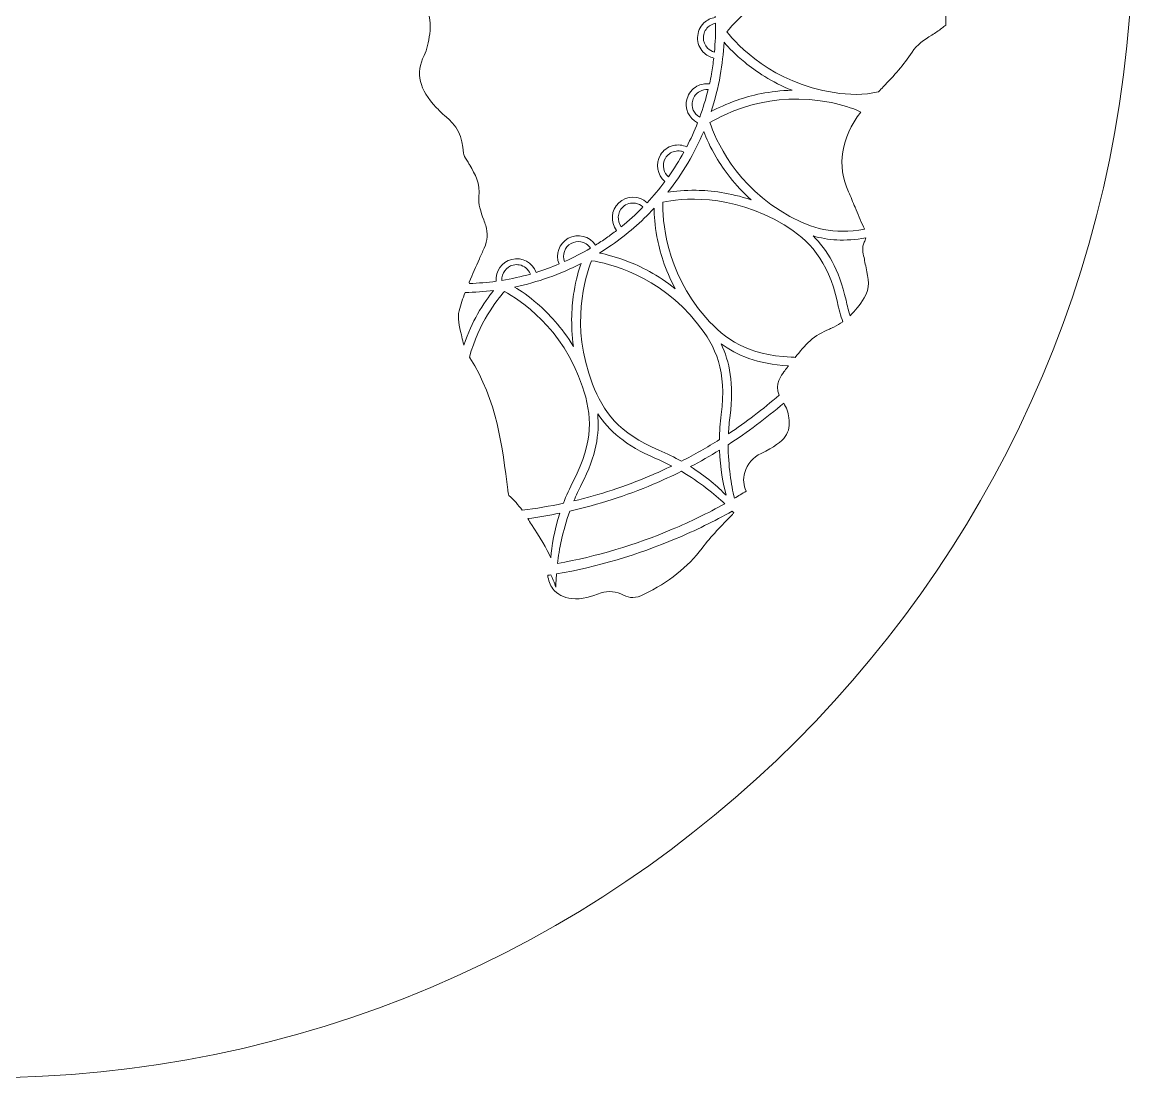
# Model space of a CAD drawing. Header units: millimetres. Extents: x -1844 to 2932, y -490 to 399.
# Drawn here: x -412.5 to 17, y -490.4 to -82.1 of the extents above; entities that cross this region are included whole.
import ezdxf

# ---------------------------------------------------------------- set-up
doc = ezdxf.new("R2010")
doc.units = ezdxf.units.MM
doc.header["$MEASUREMENT"] = 0
doc.layers.add('Layer 3', color=7, linetype='Continuous')

# ---------------------------------------------------------------- blocks, each defined once
blk = doc.blocks.new('block 2')
at = {"layer": 'Layer 3', "lineweight": 0}
for points, knots in [([(-427.53, 398.64), (-673.02, 398.64), (-872.03, 199.63), (-872.03, -45.86), (-872.03, -291.35), (-673.02, -490.36), (-427.53, -490.36), (-182.04, -490.36), (16.97, -291.35), (16.97, -45.86), (16.97, 199.63), (-182.04, 398.64), (-427.53, 398.64)], [0, 0, 0, 0, 1, 1, 1, 2, 2, 2, 3, 3, 3, 4, 4, 4, 4]), ([(-249.17, -118.25), (-250.09, -117.56), (-250.93, -116.65), (-251.83, -115.69), (-252.01, -115.5), (-252.19, -115.3), (-252.38, -115.11), (-258.99, -108.12), (-260.44, -101.92), (-257.08, -95.02), (-256.5, -93.83), (-256.05, -92.52), (-255.74, -91.12), (-254.61, -85.98), (-252.5, -76.42), (-262.01, -71.15), (-264.88, -69.56), (-268.43, -69.32), (-270.91, -69.41), (-271.94, -69.44), (-273, -69.57), (-274.25, -69.83), (-275.04, -69.99), (-275.85, -69.82), (-276.52, -69.35), (-277.22, -68.86), (-277.68, -68.14), (-277.81, -67.3), (-277.81, -67.3), (-277.82, -67.24), (-277.82, -67.24), (-278.38, -63.66), (-281.6, -60.52), (-284.18, -58.93), (-286.97, -57.2), (-289.74, -56.64), (-291.97, -57.34), (-291.97, -57.34), (-294.37, -58.11), (-294.37, -58.11), (-301.89, -60.48), (-309.67, -62.94), (-317.17, -65.84), (-321.16, -67.37), (-324.52, -67.37), (-328.4, -65.83), (-330.25, -65.1), (-332.62, -65.1), (-335.66, -65.81), (-337.01, -66.13), (-338.33, -66.54), (-339.63, -66.99), (-339.36, -65.51), (-339.06, -64.05), (-338.72, -62.6), (-338.53, -62.65), (-338.33, -62.69), (-338.13, -62.73), (-336.34, -63.05), (-334.5, -62.75), (-332.88, -61.86), (-331.02, -60.83), (-329.66, -59.14), (-329.07, -57.09), (-327.9, -53.07), (-330.06, -48.86), (-333.91, -47.41), (-332.71, -44.47), (-331.38, -41.6), (-329.91, -38.81), (-329.14, -39.23), (-328.33, -39.52), (-327.51, -39.67), (-324.35, -40.23), (-321.03, -38.84), (-319.27, -35.93), (-318.16, -34.11), (-317.83, -31.96), (-318.34, -29.9), (-318.79, -28.06), (-319.85, -26.48), (-321.36, -25.37), (-319.4, -22.79), (-317.31, -20.3), (-315.1, -17.92), (-313.98, -18.89), (-312.66, -19.5), (-311.27, -19.75), (-308.84, -20.19), (-306.24, -19.49), (-304.33, -17.65), (-301.42, -14.86), (-301.1, -10.38), (-303.41, -7.21), (-302, -6.11), (-300.56, -5.04), (-299.08, -4.02), (-297.76, -3.1), (-296.43, -2.21), (-295.07, -1.36), (-293.83, -3.01), (-292.03, -4.07), (-290.09, -4.42), (-288.35, -4.73), (-286.5, -4.47), (-284.84, -3.56), (-281.43, -1.68), (-279.94, 2.35), (-281.11, 5.92), (-278.1, 7.2), (-275.03, 8.32), (-271.92, 9.29), (-271.29, 7.68), (-270.15, 6.33), (-268.64, 5.42), (-267.79, 4.9), (-266.87, 4.55), (-265.92, 4.38), (-264.83, 4.19), (-263.71, 4.22), (-262.6, 4.5), (-260.53, 5.01), (-258.78, 6.29), (-257.68, 8.12), (-256.83, 9.53), (-256.45, 11.12), (-256.55, 12.73), (-253.23, 13.19), (-249.89, 13.48), (-246.53, 13.6), (-246.14, 10.1), (-243.47, 7.25), (-240.01, 6.63), (-239.6, 6.56), (-239.18, 6.51), (-238.76, 6.5), (-234.84, 6.43), (-231.53, 9.2), (-230.78, 12.9), (-229.02, 12.68), (-227.26, 12.42), (-225.5, 12.11), (-223.97, 11.83), (-222.45, 11.52), (-220.95, 11.18), (-221.3, 7.44), (-218.97, 3.85), (-215.23, 2.76), (-214.95, 2.68), (-214.67, 2.62), (-214.4, 2.57), (-212.6, 2.25), (-210.77, 2.55), (-209.15, 3.44), (-207.82, 4.17), (-206.76, 5.25), (-206.04, 6.54), (-202.96, 5.3), (-199.95, 3.92), (-197.03, 2.38), (-197.83, 0.71), (-198.04, -1.16), (-197.59, -2.99), (-197.08, -5.06), (-195.79, -6.81), (-193.96, -7.91), (-193.1, -8.43), (-192.18, -8.77), (-191.25, -8.93), (-188.43, -9.44), (-185.48, -8.39), (-183.63, -6.09), (-181.02, -8.06), (-178.51, -10.16), (-176.11, -12.38), (-177.24, -13.76), (-177.87, -15.47), (-177.91, -17.28), (-177.95, -19.41), (-177.16, -21.43), (-175.68, -22.97), (-174.47, -24.23), (-172.94, -25.01), (-171.34, -25.29), (-169.31, -25.66), (-167.17, -25.23), (-165.4, -24.02), (-164.26, -25.48), (-163.14, -26.98), (-162.07, -28.52), (-161.26, -29.68), (-160.49, -30.85), (-159.74, -32.03), (-162.85, -34.38), (-163.86, -38.73), (-161.92, -42.25), (-160.71, -44.44), (-158.62, -45.84), (-156.33, -46.25), (-155.03, -46.48), (-153.66, -46.4), (-152.36, -45.95), (-151.06, -48.97), (-149.91, -52.04), (-148.93, -55.15), (-150.49, -55.8), (-151.81, -56.91), (-152.7, -58.39), (-153.81, -60.21), (-154.13, -62.36), (-153.62, -64.43), (-153.11, -66.5), (-151.82, -68.25), (-150, -69.35), (-149.15, -69.87), (-148.22, -70.21), (-147.27, -70.38), (-146.66, -70.49), (-146.03, -70.52), (-145.4, -70.48), (-144.93, -73.72), (-144.62, -76.98), (-144.47, -80.27), (-146.13, -80.5), (-147.66, -81.23), (-148.89, -82.41), (-150.43, -83.89), (-151.3, -85.87), (-151.34, -88.01), (-151.39, -90.14), (-150.6, -92.16), (-149.12, -93.7), (-148, -94.86), (-146.59, -95.64), (-145.05, -95.97), (-145.28, -98.01), (-145.58, -100.06), (-145.94, -102.11), (-146.18, -103.41), (-146.44, -104.7), (-146.72, -105.98), (-148.39, -105.77), (-150.09, -106.07), (-151.6, -106.9), (-153.46, -107.93), (-154.82, -109.63), (-155.41, -111.68), (-156.5, -115.44), (-154.68, -119.35), (-151.3, -121.04), (-152.55, -124.22), (-153.97, -127.32), (-155.54, -130.34), (-157.17, -129.59), (-159, -129.41), (-160.77, -129.85), (-162.84, -130.36), (-164.58, -131.65), (-165.69, -133.47), (-167.75, -136.89), (-166.94, -141.25), (-163.95, -143.73), (-166.09, -146.59), (-168.39, -149.32), (-170.84, -151.94), (-173.92, -149.05), (-178.76, -149.04), (-181.83, -152), (-184.8, -154.85), (-185.08, -159.46), (-182.62, -162.64), (-183.91, -163.64), (-185.23, -164.6), (-186.58, -165.54), (-187.96, -166.51), (-189.37, -167.44), (-190.8, -168.33), (-193.05, -164.86), (-197.65, -163.66), (-201.33, -165.69), (-204.89, -167.65), (-206.36, -171.94), (-204.89, -175.63), (-207.81, -176.85), (-210.78, -177.93), (-213.79, -178.87), (-215.16, -175.08), (-219.21, -172.85), (-223.2, -173.84), (-227.08, -174.79), (-229.58, -178.45), (-229.23, -182.31), (-232.65, -182.78), (-236.1, -183.07), (-239.57, -183.18), (-239.58, -182.99), (-239.6, -182.81), (-239.62, -182.63), (-238.38, -179.62), (-237.04, -176.63), (-235.72, -173.69), (-235.1, -172.3), (-234.48, -170.91), (-233.86, -169.52), (-232.48, -166.38), (-232.3, -163.78), (-233.27, -160.81), (-233.52, -160.07), (-233.79, -159.31), (-234.04, -158.57), (-235.12, -155.5), (-236.23, -152.32), (-235.91, -149.7), (-235.27, -144.4), (-237.37, -140.88), (-239.41, -137.47), (-239.64, -137.08), (-239.87, -136.69), (-240.1, -136.3), (-240.26, -136.02), (-240.43, -135.74), (-240.61, -135.45), (-241.16, -134.55), (-241.85, -133.43), (-241.87, -132.78), (-242.07, -126.53), (-244.46, -121.77), (-249.17, -118.25)], [0, 0, 0, 0, 1, 1, 1, 2, 2, 2, 3, 3, 3, 4, 4, 4, 5, 5, 5, 6, 6, 6, 7, 7, 7, 8, 8, 8, 9, 9, 9, 10, 10, 10, 11, 11, 11, 12, 12, 12, 13, 13, 13, 14, 14, 14, 15, 15, 15, 16, 16, 16, 17, 17, 17, 18, 18, 18, 19, 19, 19, 20, 20, 20, 21, 21, 21, 22, 22, 22, 23, 23, 23, 24, 24, 24, 25, 25, 25, 26, 26, 26, 27, 27, 27, 28, 28, 28, 29, 29, 29, 30, 30, 30, 31, 31, 31, 32, 32, 32, 33, 33, 33, 34, 34, 34, 35, 35, 35, 36, 36, 36, 37, 37, 37, 38, 38, 38, 39, 39, 39, 40, 40, 40, 41, 41, 41, 42, 42, 42, 43, 43, 43, 44, 44, 44, 45, 45, 45, 46, 46, 46, 47, 47, 47, 48, 48, 48, 49, 49, 49, 50, 50, 50, 51, 51, 51, 52, 52, 52, 53, 53, 53, 54, 54, 54, 55, 55, 55, 56, 56, 56, 57, 57, 57, 58, 58, 58, 59, 59, 59, 60, 60, 60, 61, 61, 61, 62, 62, 62, 63, 63, 63, 64, 64, 64, 65, 65, 65, 66, 66, 66, 67, 67, 67, 68, 68, 68, 69, 69, 69, 70, 70, 70, 71, 71, 71, 72, 72, 72, 73, 73, 73, 74, 74, 74, 75, 75, 75, 76, 76, 76, 77, 77, 77, 78, 78, 78, 79, 79, 79, 80, 80, 80, 81, 81, 81, 82, 82, 82, 83, 83, 83, 84, 84, 84, 85, 85, 85, 86, 86, 86, 87, 87, 87, 88, 88, 88, 89, 89, 89, 90, 90, 90, 91, 91, 91, 92, 92, 92, 93, 93, 93, 94, 94, 94, 95, 95, 95, 96, 96, 96, 97, 97, 97, 98, 98, 98, 99, 99, 99, 100, 100, 100, 101, 101, 101, 102, 102, 102, 103, 103, 103, 104, 104, 104, 105, 105, 105, 106, 106, 106, 107, 107, 107, 108, 108, 108, 109, 109, 109, 109]), ([(-56.9, -84.47), (-58.05, -85.4), (-59.38, -86.24), (-60.78, -87.13), (-63.63, -88.94), (-66.58, -90.8), (-68.4, -93.7), (-71.5, -98.64), (-75.4, -102.75), (-79.54, -107.1), (-80.13, -107.73), (-80.73, -108.36), (-81.34, -109), (-87.18, -110.42), (-92.71, -110.25), (-98.52, -109.36), (-122.47, -105.69), (-135.97, -90.91), (-139.98, -85.83), (-135.94, -80.76), (-122.37, -66.05), (-98.4, -62.5), (-87.11, -60.83), (-76.85, -61.82), (-63.43, -72.11), (-60.71, -74.19), (-58.02, -76), (-55.39, -77.57), (-55.32, -79.45), (-55.28, -81.33), (-55.27, -83.22), (-55.82, -83.62), (-56.37, -84.03), (-56.9, -84.47)], [0, 0, 0, 0, 1, 1, 1, 2, 2, 2, 3, 3, 3, 4, 4, 4, 5, 5, 5, 6, 6, 6, 7, 7, 7, 8, 8, 8, 9, 9, 9, 10, 10, 10, 11, 11, 11, 11]), ([(-144.81, -93.68), (-145.81, -93.42), (-146.73, -92.89), (-147.47, -92.12), (-148.53, -91.02), (-149.09, -89.57), (-149.06, -88.05), (-149.03, -86.53), (-148.41, -85.11), (-147.31, -84.05), (-146.5, -83.27), (-145.49, -82.76), (-144.4, -82.56), (-144.33, -86.25), (-144.46, -89.96), (-144.81, -93.68)], [0, 0, 0, 0, 1, 1, 1, 2, 2, 2, 3, 3, 3, 4, 4, 4, 5, 5, 5, 5]), ([(-136, -112.25), (-140.26, -113.73), (-143.67, -115.37), (-146.11, -116.71), (-144.62, -112.17), (-143.43, -107.5), (-142.57, -102.71), (-141.81, -98.43), (-141.32, -94.14), (-141.1, -89.87), (-139.28, -91.98), (-136.63, -94.73), (-133.1, -97.63), (-128.84, -101.13), (-122.72, -105.27), (-114.78, -108.45), (-123.45, -108.65), (-130.73, -110.42), (-136, -112.25)], [0, 0, 0, 0, 1, 1, 1, 2, 2, 2, 3, 3, 3, 4, 4, 4, 5, 5, 5, 6, 6, 6, 6]), ([(-150.48, -118.89), (-152.77, -117.64), (-153.98, -114.92), (-153.22, -112.31), (-152.8, -110.85), (-151.83, -109.64), (-150.49, -108.9), (-149.49, -108.35), (-148.36, -108.11), (-147.24, -108.21), (-148.13, -111.85), (-149.21, -115.42), (-150.48, -118.89)], [0, 0, 0, 0, 1, 1, 1, 2, 2, 2, 3, 3, 3, 4, 4, 4, 4]), ([(-92.96, -147.72), (-92.09, -149.69), (-91.24, -151.72), (-90.42, -153.69), (-89.38, -156.19), (-88.3, -158.78), (-87.16, -161.31), (-87.02, -161.61), (-86.9, -161.9), (-86.79, -162.17), (-98.83, -164.43), (-107.22, -161.84), (-115.62, -157.23), (-136.88, -145.59), (-144.51, -127.09), (-146.54, -120.94), (-141.02, -117.56), (-123.23, -108.38), (-99.49, -113.24), (-95.5, -114.06), (-91.76, -115.15), (-88.17, -116.86), (-95.9, -127), (-97.51, -137.38), (-92.96, -147.72)], [0, 0, 0, 0, 1, 1, 1, 2, 2, 2, 3, 3, 3, 4, 4, 4, 5, 5, 5, 6, 6, 6, 7, 7, 7, 8, 8, 8, 8]), ([(-148.96, -124.39), (-147.97, -126.99), (-146.43, -130.47), (-144.12, -134.38), (-141.31, -139.14), (-136.97, -145.11), (-130.59, -150.82), (-138.82, -148.04), (-146.26, -147.22), (-151.84, -147.13), (-156.32, -147.06), (-160.07, -147.44), (-162.81, -147.86), (-157.16, -140.71), (-152.5, -132.83), (-148.96, -124.39)], [0, 0, 0, 0, 1, 1, 1, 2, 2, 2, 3, 3, 3, 4, 4, 4, 5, 5, 5, 5]), ([(-164.39, -138.97), (-164.76, -137.49), (-164.52, -135.96), (-163.74, -134.65), (-162.95, -133.35), (-161.7, -132.43), (-160.22, -132.07), (-159.43, -131.87), (-158.63, -131.85), (-157.85, -131.99), (-157.43, -132.06), (-157.02, -132.19), (-156.62, -132.36), (-158.43, -135.65), (-160.43, -138.84), (-162.61, -141.9), (-163.49, -141.13), (-164.11, -140.12), (-164.39, -138.97)], [0, 0, 0, 0, 1, 1, 1, 2, 2, 2, 3, 3, 3, 4, 4, 4, 5, 5, 5, 6, 6, 6, 6]), ([(-98.65, -200.02), (-99.21, -200.29), (-99.77, -200.54), (-100.34, -200.8), (-102.96, -201.99), (-105.67, -203.22), (-107.82, -205.29), (-109.91, -207.3), (-111.8, -209.5), (-113.59, -211.75), (-114.12, -211.71), (-114.65, -211.68), (-115.19, -211.65), (-132.07, -210.82), (-140.55, -204.94), (-148.08, -196.37), (-164.07, -178.16), (-164.91, -158.16), (-164.72, -151.69), (-158.37, -150.4), (-138.51, -147.86), (-117.87, -160.55), (-108.15, -166.52), (-100.92, -173.88), (-97.26, -190.39), (-96.66, -193.07), (-95.96, -195.6), (-95.19, -197.99), (-96.29, -198.77), (-97.44, -199.44), (-98.65, -200.02)], [0, 0, 0, 0, 1, 1, 1, 2, 2, 2, 3, 3, 3, 4, 4, 4, 5, 5, 5, 6, 6, 6, 7, 7, 7, 8, 8, 8, 9, 9, 9, 10, 10, 10, 10]), ([(-178.65, -174.49), (-182.88, -172.88), (-186.56, -171.95), (-189.28, -171.41), (-187.71, -170.44), (-186.15, -169.42), (-184.62, -168.35), (-178.57, -164.14), (-173.08, -159.36), (-168.17, -154.09), (-168.13, -156.87), (-167.87, -160.68), (-167.03, -165.16), (-166.02, -170.58), (-163.99, -177.68), (-159.95, -185.22), (-166.73, -179.8), (-173.44, -176.48), (-178.65, -174.49)], [0, 0, 0, 0, 1, 1, 1, 2, 2, 2, 3, 3, 3, 4, 4, 4, 5, 5, 5, 6, 6, 6, 6]), ([(-180.25, -153.64), (-178.88, -152.33), (-177.03, -151.83), (-175.29, -152.14), (-174.27, -152.33), (-173.3, -152.78), (-172.48, -153.52), (-172.54, -153.62), (-172.62, -153.75), (-172.71, -153.88), (-175.26, -156.46), (-177.97, -158.91), (-180.82, -161.22), (-182.57, -158.95), (-182.36, -155.67), (-180.25, -153.64)], [0, 0, 0, 0, 1, 1, 1, 2, 2, 2, 3, 3, 3, 4, 4, 4, 5, 5, 5, 5]), ([(-200.23, -167.69), (-199.04, -167.03), (-197.72, -166.85), (-196.48, -167.07), (-194.99, -167.33), (-193.62, -168.19), (-192.74, -169.51), (-196.01, -171.45), (-199.37, -173.18), (-202.8, -174.72), (-203.8, -172.1), (-202.75, -169.08), (-200.23, -167.69)], [0, 0, 0, 0, 1, 1, 1, 2, 2, 2, 3, 3, 3, 4, 4, 4, 4]), ([(-86.91, -188.76), (-88.66, -191.54), (-90.44, -193.8), (-92.34, -195.63), (-92.93, -193.7), (-93.46, -191.71), (-93.92, -189.65), (-96.6, -177.57), (-101.28, -170.07), (-106.69, -164.77), (-101.04, -166.42), (-94.45, -167.03), (-86.26, -165.53), (-86.35, -166.1), (-86.55, -166.66), (-86.87, -167.25), (-87.86, -169.14), (-87.36, -171.38), (-86.96, -173.18), (-86.87, -173.57), (-86.79, -173.95), (-86.73, -174.29), (-86.56, -175.24), (-86.36, -176.18), (-86.16, -177.08), (-85.26, -181.29), (-84.48, -184.92), (-86.91, -188.76)], [0, 0, 0, 0, 1, 1, 1, 2, 2, 2, 3, 3, 3, 4, 4, 4, 5, 5, 5, 6, 6, 6, 7, 7, 7, 8, 8, 8, 9, 9, 9, 9]), ([(-226.98, -181.97), (-227.16, -179.26), (-225.38, -176.73), (-222.65, -176.05), (-221.86, -175.86), (-221.06, -175.84), (-220.29, -175.98), (-218.38, -176.32), (-216.71, -177.64), (-215.98, -179.52), (-219.6, -180.54), (-223.27, -181.36), (-226.98, -181.97)], [0, 0, 0, 0, 1, 1, 1, 2, 2, 2, 3, 3, 3, 4, 4, 4, 4]), ([(-199.3, -207.51), (-203.82, -200.1), (-208.99, -194.69), (-213.2, -191.03), (-216.6, -188.1), (-219.71, -185.97), (-222.08, -184.54), (-213.19, -182.69), (-204.55, -179.64), (-196.37, -175.42), (-197.29, -178.05), (-198.35, -181.72), (-199.1, -186.23), (-200, -191.68), (-200.52, -199.04), (-199.3, -207.51)], [0, 0, 0, 0, 1, 1, 1, 2, 2, 2, 3, 3, 3, 4, 4, 4, 5, 5, 5, 5]), ([(-142.16, -233.81), (-142.61, -237.22), (-142.82, -240.47), (-142.87, -243.54), (-147.63, -246.55), (-152.54, -249.34), (-157.58, -251.91), (-160.23, -250.42), (-163.13, -248.98), (-166.28, -247.65), (-181.86, -241.1), (-187.81, -232.68), (-191.96, -222.05), (-200.75, -199.47), (-194.71, -180.39), (-192.31, -174.37), (-185.91, -175.33), (-166.38, -179.74), (-151.32, -198.72), (-144.23, -207.66), (-139.96, -217.05), (-142.16, -233.81)], [0, 0, 0, 0, 1, 1, 1, 2, 2, 2, 3, 3, 3, 4, 4, 4, 5, 5, 5, 6, 6, 6, 7, 7, 7, 7]), ([(-241.96, -206.08), (-242.17, -205.06), (-242.42, -204.01), (-242.66, -203), (-243.46, -199.7), (-244.28, -196.3), (-243.57, -193.76), (-242.9, -191.37), (-242.1, -188.99), (-241.21, -186.63), (-237.52, -186.58), (-233.85, -186.33), (-230.21, -185.88), (-231.96, -188.04), (-234.2, -191.11), (-236.43, -195.07), (-238.22, -198.24), (-240.13, -202.24), (-241.73, -207), (-241.82, -206.69), (-241.9, -206.38), (-241.96, -206.08)], [0, 0, 0, 0, 1, 1, 1, 2, 2, 2, 3, 3, 3, 4, 4, 4, 5, 5, 5, 6, 6, 6, 7, 7, 7, 7]), ([(-224.28, -265.12), (-224.53, -264.71), (-224.69, -263.37), (-224.74, -262.93), (-226.71, -246.63), (-228.95, -228.16), (-239.34, -211.95), (-239.41, -211.84), (-239.48, -211.73), (-239.55, -211.62), (-235.87, -198.39), (-229.01, -189.62), (-226, -186.25), (-220.31, -189.34), (-203.47, -200.16), (-195.81, -223.15), (-192.2, -233.97), (-191.4, -244.25), (-199.2, -259.25), (-200.79, -262.31), (-202.11, -265.3), (-203.2, -268.17), (-208.47, -269.31), (-213.78, -270.2), (-219.14, -270.88), (-220.63, -268.83), (-222.31, -266.89), (-224.28, -265.12)], [0, 0, 0, 0, 1, 1, 1, 2, 2, 2, 3, 3, 3, 4, 4, 4, 5, 5, 5, 6, 6, 6, 7, 7, 7, 8, 8, 8, 9, 9, 9, 9]), ([(-119.83, -226.4), (-126.04, -231.8), (-132.57, -236.78), (-139.39, -241.3), (-139.28, -239.01), (-139.08, -236.66), (-138.76, -234.25), (-137.15, -221.99), (-138.99, -213.34), (-142.26, -206.51), (-136.23, -210.94), (-128.21, -214.31), (-116.15, -215.02), (-116.29, -215.21), (-116.44, -215.41), (-116.59, -215.6), (-117.04, -216.19), (-117.5, -216.78), (-117.95, -217.37), (-118.92, -218.62), (-121.56, -222.02), (-119.83, -226.4)], [0, 0, 0, 0, 1, 1, 1, 2, 2, 2, 3, 3, 3, 4, 4, 4, 5, 5, 5, 6, 6, 6, 7, 7, 7, 7]), ([(-126.77, -248.87), (-129.83, -250.33), (-132.19, -253.1), (-133.1, -256.28), (-133.81, -258.76), (-133.6, -261.28), (-132.52, -263.49), (-134.03, -264.42), (-135.56, -265.35), (-137.1, -266.24), (-138.3, -261.03), (-139.48, -253.83), (-139.49, -245.51), (-131.98, -240.68), (-124.83, -235.31), (-118.03, -229.44), (-116.99, -231.05), (-116.23, -233.16), (-116.02, -235.12), (-115.39, -240.88), (-116.74, -244.06), (-126.77, -248.87)], [0, 0, 0, 0, 1, 1, 1, 2, 2, 2, 3, 3, 3, 4, 4, 4, 5, 5, 5, 6, 6, 6, 7, 7, 7, 7]), ([(-189.96, -233.56), (-185.72, -239.92), (-179.15, -245.95), (-167.6, -250.81), (-165.41, -251.73), (-163.31, -252.73), (-161.32, -253.77), (-164.11, -255.12), (-166.95, -256.4), (-169.82, -257.62), (-179.37, -261.66), (-189.17, -264.87), (-199.17, -267.26), (-198.28, -265.14), (-197.29, -262.99), (-196.16, -260.83), (-190.45, -249.85), (-189.22, -241.1), (-189.96, -233.56)], [0, 0, 0, 0, 1, 1, 1, 2, 2, 2, 3, 3, 3, 4, 4, 4, 5, 5, 5, 6, 6, 6, 6]), ([(-154.06, -254.01), (-150.24, -252.01), (-146.49, -249.87), (-142.83, -247.62), (-142.58, -254.69), (-141.45, -260.62), (-140.23, -265.09), (-143.49, -261.78), (-148.06, -257.8), (-154.06, -254.01)], [0, 0, 0, 0, 1, 1, 1, 2, 2, 2, 3, 3, 3, 3]), ([(-168.46, -260.82), (-164.78, -259.26), (-161.16, -257.59), (-157.6, -255.82), (-150.39, -260.03), (-144.74, -264.69), (-140.83, -268.37), (-147.38, -272.01), (-154.14, -275.31), (-161.1, -278.25), (-175.46, -284.33), (-190.32, -288.74), (-205.54, -291.46), (-204.89, -286.15), (-203.53, -279), (-200.7, -271.18), (-189.7, -268.71), (-178.94, -265.25), (-168.46, -260.82)], [0, 0, 0, 0, 1, 1, 1, 2, 2, 2, 3, 3, 3, 4, 4, 4, 5, 5, 5, 6, 6, 6, 6]), ([(-216.98, -274.1), (-212.81, -273.54), (-208.67, -272.85), (-204.56, -272.01), (-206.74, -278.74), (-207.7, -284.69), (-208.09, -289.31), (-209.76, -285.66), (-212.17, -281.2), (-215.6, -276.44), (-216.05, -275.66), (-216.51, -274.88), (-216.98, -274.1)], [0, 0, 0, 0, 1, 1, 1, 2, 2, 2, 3, 3, 3, 4, 4, 4, 4]), ([(-138, -272.66), (-141.98, -276.72), (-146.1, -280.92), (-149.6, -285.56), (-155.18, -292.96), (-162.36, -298.64), (-172.18, -303.45), (-175.28, -304.97), (-177.46, -305.02), (-179.98, -303.65), (-182.47, -302.29), (-186.1, -301.96), (-188.59, -302.86), (-192.36, -304.21), (-195.91, -305.49), (-200.07, -305.06), (-203.04, -304.75), (-205.59, -303.38), (-207.27, -301.21), (-208.41, -299.74), (-209.08, -297.96), (-209.26, -296.03), (-208.85, -295.97), (-208.44, -295.91), (-208.04, -295.84), (-206.71, -298.84), (-206.11, -300.68), (-206.11, -300.68), (-206.11, -300.68), (-206.18, -298.76), (-205.94, -295.49), (-190.05, -292.73), (-174.55, -288.17), (-159.58, -281.84), (-152.14, -278.69), (-144.93, -275.15), (-137.95, -271.22), (-137.71, -271.46), (-137.49, -271.7), (-137.28, -271.92), (-137.52, -272.17), (-137.76, -272.42), (-138, -272.66)], [0, 0, 0, 0, 1, 1, 1, 2, 2, 2, 3, 3, 3, 4, 4, 4, 5, 5, 5, 6, 6, 6, 7, 7, 7, 8, 8, 8, 9, 9, 9, 10, 10, 10, 11, 11, 11, 12, 12, 12, 13, 13, 13, 14, 14, 14, 14])]:
    blk.add_open_spline(points, degree=3, knots=knots, dxfattribs=at)

msp = doc.modelspace()

# ---------------------------------------------------------------- block references
at = {"layer": 'Layer 3'}
msp.add_blockref('block 2', (0, 0), dxfattribs=at)

doc.saveas('drawing.dxf')
